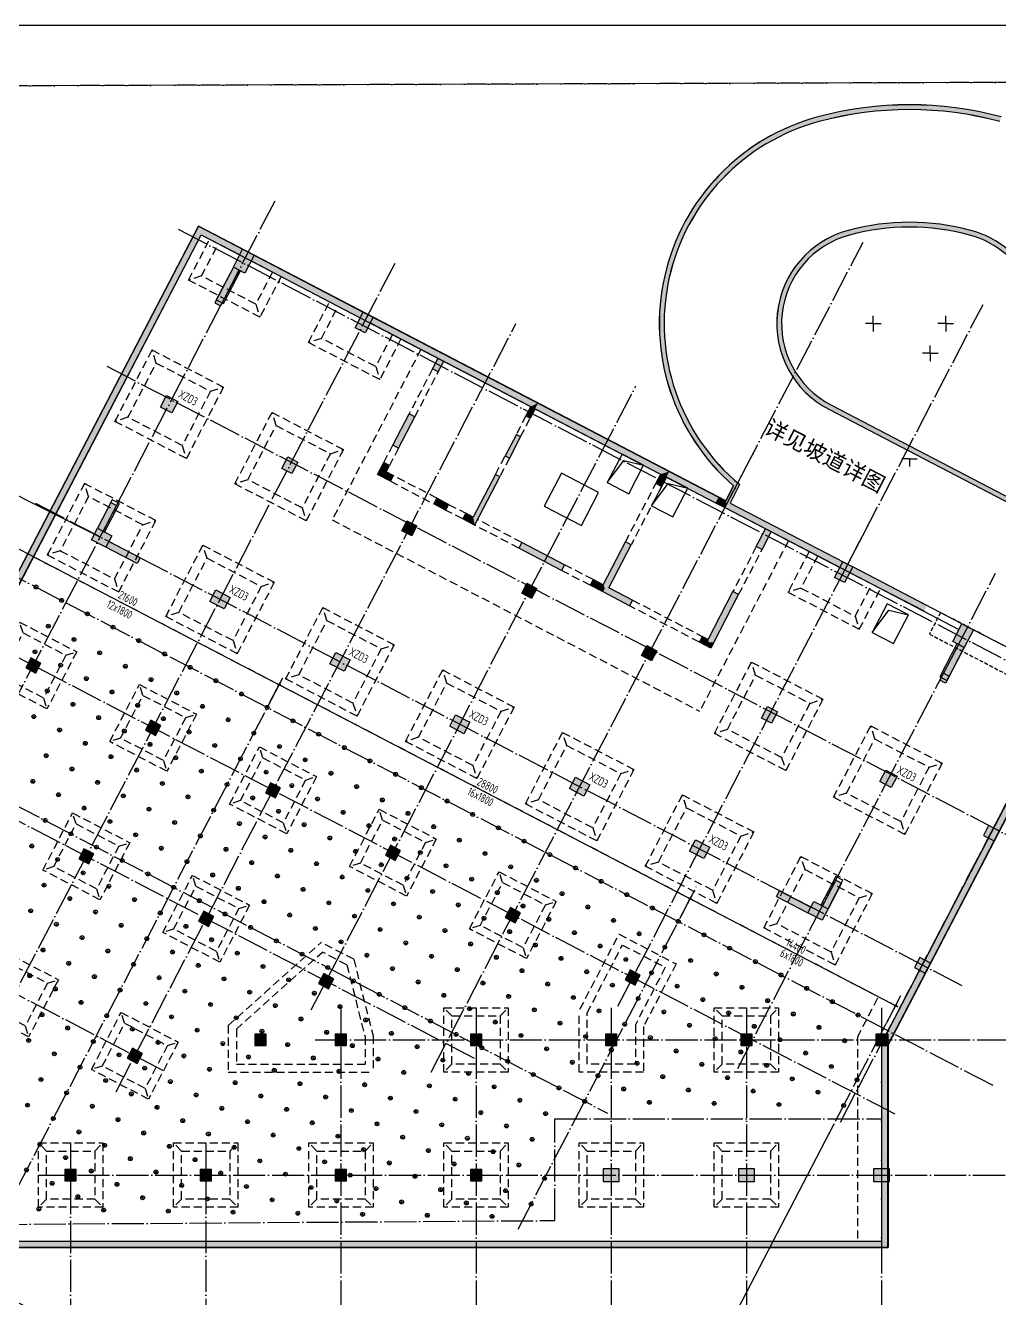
# Model space of a CAD drawing. Extents: x -190030 to 1780958, y -2186385 to 288330.
# Drawn here: x 77067 to 137607, y 209221 to 288330 of the extents above; entities that cross this region are included whole.
import ezdxf

# ---------------------------------------------------------------- set-up
doc = ezdxf.new("R2010")
doc.units = 0
doc.header["$LTSCALE"] = 1000
doc.header["$MEASUREMENT"] = 0
for name, pattern in [('ACAD_ISO04W100', [30, 24, -3, 0, -3]), ('DASH', [0.35, 0.25, -0.1]), ('DASHED', [0.75, 0.5, -0.25]), ('DOTE', [2.42, 2, -0.2, 0.02, -0.2])]:
    doc.linetypes.add(name, pattern=pattern)
doc.layers.add('04-不打印_辅助线', color=165, linetype='Continuous', plot=False)
doc.layers.add('04-不打印_面积', color=5, linetype='Continuous', plot=False)
for name, color, linetype in [('05-填充_天正', 26, 'Continuous'), ('104-7 B2核心筒$0$05-填充_天正', 26, 'Continuous'), ('104-7 B2核心筒$0$A_STR-砼墙', 51, 'Continuous'), ('3', 3, 'Continuous'), ('A_AXIS-轴线', 1, 'DOTE'), ('A_STR-砼墙', 51, 'Continuous'), ('BEAM_SE', 144, 'DASHED'), ('COLU', 7, 'Continuous'), ('COLU_HATCH', 251, 'Continuous'), ('DIM', 3, 'Continuous'), ('DOTE', 4, 'DOTE'), ('jc', 5, 'Continuous'), ('M-用地 红线', 20, 'ACAD_ISO04W100'), ('s-base', 60, 'Continuous'), ('TEXT', 7, 'Continuous'), ('锚杆', 6, 'Continuous')]:
    doc.layers.add(name, color=color, linetype=linetype)
doc.styles.add('HEITI', font='simhei.ttf')
doc.styles.add('TSSD_Dimension', font='Tssdeng.shx', dxfattribs={"width": 0.7, "bigfont": 'hztxt.shx'})
doc.styles.add('TSSD_Rein', font='tssdeng.shx', dxfattribs={"width": 0.7, "bigfont": 'hztxt.shx'})
doc.dimstyles.new('TSSD_150_150', dxfattribs={"dimtxt": 525, "dimasz": 150, "dimexe": 150, "dimexo": 375, "dimgap": 150, "dimtad": 1, "dimdec": 0, "dimzin": 0, "dimdsep": 46, "dimtxsty": 'TSSD_Dimension', "dimblk": 'ARCHTICK', "dimblk1": 'ARCHTICK', "dimblk2": 'ARCHTICK', "dimcen": 0, "dimdle": 150, "dimclrt": 7, "dimadec": 0, "dimazin": 0, "dimtfac": 1, "dimtdec": 0, "dimtix": 1, "dimtmove": 2, "dimatfit": 3, "dimfxl": 1, "dimtolj": 1, "dimtzin": 0, "dimarcsym": 0})

# ---------------------------------------------------------------- blocks, each defined once
blk = doc.blocks.new('104 轴线')
for p, q in [((854, 135981), (-109845, 193607)), ((-69898, 130873), (-37622, 192876)), ((13876, 160994), (-43691, 190962)), ((-62447, 126995), (-30171, 188997)), ((-25299, 139449), (-114000, 185624)), ((-47571, 137379), (-22720, 185118)), ((9443, 152479), (-48124, 182447)), ((-35448, 142477), (-15269, 181239)), ((-27997, 138598), (-7818, 177361)), ((-44634, 138691), (-118433, 177109)), ((5010, 143964), (-52557, 173931)), ((-16390, 142703), (-367, 173482)), ((-8939, 138824), (7084, 169603)), ((-2553, 135500), (13470, 166279)), ((-33600, 142600), (-33600, -14400)), ((-25200, 142600), (-25200, -14400)), ((-16800, 142600), (-16800, -14400)), ((-8400, 142600), (-8400, -14400)), ((0, 142600), (0, -14400)), ((-35206, 140600), (13400, 140600)), ((-50400, 134200), (-50400, -14400)), ((-42000, 134200), (-42000, -14400)), ((-52400, 132200), (13400, 132200))]:
    blk.add_line(p, q)
at = {"layer": 'Defpoints'}
blk.add_lwpolyline([(13135, -2670), (19996, 9914), (18926, 200140), (-165691, 199501, 0.064843), (-234306, 190322, 0.064894), (-298282, 163874), (-300993, 152958), (-177498, -41043), (-162540, -55229), (-143745, -84755), (-123037, -89354), (13135, -2670)], format="xyb", close=True, dxfattribs=at)
blk = doc.blocks.new('A$C63741260')
at = {"layer": '04-不打印_辅助线'}
blk.add_lwpolyline([(0, -1242375), (416150, -1242375), (416150, -948025), (0, -948025)], close=True, dxfattribs=at)
blk.add_lwpolyline([(0, -1242375), (416150, -1242375), (416150, -948025), (0, -948025)], close=True, dxfattribs=at)
blk.add_lwpolyline([(0, -1242375), (416150, -1242375), (416150, -948025), (0, -948025)], close=True, dxfattribs=at)
blk.add_lwpolyline([(0, -1242375), (416150, -1242375), (416150, -948025), (0, -948025)], close=True, dxfattribs=at)
at = {"layer": '04-不打印_面积'}
blk.add_lwpolyline([(0, -1242375), (416150, -1242375), (416150, -948025), (0, -948025)], close=True, dxfattribs=at)
blk = doc.blocks.new('A$C40850C3D')
at = {"layer": 's-base', "color": 8, "linetype": 'DASHED'}
for p, q in [((-1500, 1500), (-2000, 2000)), ((1500, 1500), (2000, 2000)), ((-1500, -1500), (-2000, -2000)), ((1500, -1500), (2000, -2000))]:
    blk.add_line(p, q, dxfattribs=at)
for points in [[(2000, 2000), (2000, -2000), (-2000, -2000), (-2000, 2000)], [(1500, 1500), (1500, -1500), (-1500, -1500), (-1500, 1500)]]:
    blk.add_lwpolyline(points, close=True, dxfattribs=at)
blk = doc.blocks.new('xzd-3b')
at = {"layer": 's-base', "color": 8, "linetype": 'DASHED'}
for p, q in [((-543722, -43410), (-544322, -42810)), ((-539922, -43410), (-539322, -42810)), ((-543722, -47210), (-544322, -47810)), ((-539922, -47210), (-539322, -47810))]:
    blk.add_line(p, q, dxfattribs=at)
for points in [[(-539322, -42810), (-539322, -47810), (-544322, -47810), (-544322, -42810)], [(-539922, -43410), (-539922, -47210), (-543722, -47210), (-543722, -43410)]]:
    blk.add_lwpolyline(points, close=True, dxfattribs=at)
at = {"layer": 'TEXT', "color": 8, "style": 'TSSD_Rein', "width": 0.7}
blk.add_text('XZD3', height=525, rotation=360, dxfattribs=at).set_placement((-541573, -44673))
blk = doc.blocks.new('zhu1')
at = {"layer": 'COLU_HATCH'}
for points in [[(75547, 129456), (74837, 129825), (75414, 130934), (76124, 130565)], [(83530, 126709), (83023, 125733), (82402, 126056), (82910, 127032)], [(71391, 121473), (71022, 120763), (70312, 121132), (70681, 121842)], [(78844, 117706), (78475, 116997), (77854, 117320), (78223, 118029)], [(86248, 113738), (85925, 113117), (85304, 113441), (85628, 114062)], [(66905, 112422), (66018, 112884), (66388, 113594), (67275, 113132)], [(113334, 111194), (112826, 110218), (112205, 110542), (112713, 111517)], [(93699, 109860), (93376, 109239), (92755, 109562), (93078, 110183)], [(74267, 108590), (73380, 109052), (73750, 109761), (74637, 109299)], [(120252, 106184), (119542, 106553), (120120, 107662), (120829, 107292)], [(101150, 105981), (100827, 105360), (100206, 105683), (100529, 106304)], [(61930, 104921), (62550, 104598), (62874, 105219), (62253, 105542)], [(81718, 104711), (80831, 105173), (81201, 105882), (82088, 105421)], [(108647, 102191), (108278, 101481), (107657, 101805), (108026, 102514)], [(69380, 101043), (70001, 100720), (70325, 101340), (69704, 101664)], [(89169, 100832), (88282, 101294), (88652, 102004), (89539, 101542)], [(96620, 96954), (95733, 97416), (96102, 98125), (96989, 97663)], [(116096, 98201), (115727, 97491), (115017, 97860), (115387, 98570)], [(76831, 97164), (77452, 96841), (77775, 97462), (77155, 97785)], [(121448, 94513), (122114, 94166), (122437, 94787), (121771, 95134)], [(104071, 93075), (103184, 93537), (103553, 94246), (104440, 93785)], [(65225, 93060), (65846, 92736), (66169, 93357), (65548, 93681)], [(84282, 93285), (84903, 92962), (85226, 93583), (84605, 93906)], [(111433, 89243), (110546, 89704), (110916, 90414), (111803, 89952)], [(72676, 89181), (73296, 88858), (73620, 89479), (72999, 89802)], [(91733, 89407), (92354, 89083), (92677, 89704), (92056, 90028)], [(117177, 86308), (117842, 85961), (118166, 86582), (117500, 86929)], [(80126, 85302), (80747, 84979), (81071, 85600), (80450, 85923)], [(99184, 85528), (99805, 85205), (100128, 85826), (99507, 86149)], [(76173, 81450), (76873, 81450), (76873, 82150), (76173, 82150)], [(81173, 81450), (81873, 81450), (81873, 82150), (81173, 82150)], [(89573, 81450), (90273, 81450), (90273, 82150), (89573, 82150)], [(97973, 81450), (98673, 81450), (98673, 82150), (97973, 82150)], [(106373, 81450), (107073, 81450), (107073, 82150), (106373, 82150)], [(114773, 81450), (115523, 81450), (115523, 82150), (114773, 82150)], [(68243, 80666), (68864, 80342), (69187, 80963), (68566, 81287)], [(64373, 73050), (65073, 73050), (65073, 73750), (64373, 73750)], [(72773, 73050), (73473, 73050), (73473, 73750), (72773, 73750)], [(81173, 73050), (81873, 73050), (81873, 73750), (81173, 73750)], [(89573, 73050), (90273, 73050), (90273, 73750), (89573, 73750)], [(98823, 73000), (98823, 73800), (97823, 73800), (97823, 73000)], [(107223, 73000), (107223, 73800), (106223, 73800), (106223, 73000)], [(115623, 73000), (115623, 73800), (114623, 73800), (114623, 73000)]]:
    blk.add_hatch(color=8, dxfattribs=at).paths.add_polyline_path(points)
at = {"layer": 'A_STR-砼墙', "color": 8}
for p, q in [((61075, 110101), (72665, 132365)), ((72665, 132365), (78297, 129433)), ((61245, 109562), (72835, 131826)), ((72835, 131826), (75230, 130579)), ((75939, 130210), (78112, 129078)), ((78112, 129078), (82681, 126700)), ((78297, 129433), (82865, 127055)), ((82681, 126700), (82681, 126700)), ((82681, 126700), (82725, 126677)), ((82865, 127055), (104996, 115535)), ((83346, 126354), (104811, 115180)), ((111978, 121258), (129251, 112266)), ((111839, 120991), (128901, 112109)), ((106303, 116313), (105706, 115165)), ((104996, 115535), (105440, 115304)), ((105927, 116239), (105440, 115304)), ((104811, 115180), (105388, 114880)), ((105388, 114880), (112528, 111163)), ((105706, 115165), (113335, 111195)), ((113149, 110839), (119935, 107307)), ((120120, 107662), (113335, 111195)), ((119935, 107307), (120120, 107663)), ((127054, 103657), (115523, 81505)), ((126353, 103177), (122082, 94973)), ((121759, 94352), (117811, 86767)), ((117488, 86146), (115407, 82150)), ((115523, 81505), (115523, 73800)), ((115123, 81450), (115123, 73800)), ((115123, 73000), (115123, 69300)), ((115523, 73000), (115523, 68900)), ((59334, 68900), (115523, 68900)), ((59432, 69300), (115123, 69300))]:
    blk.add_line(p, q, dxfattribs=at)
for points in [[(75281, 129595), (74838, 129826), (73776, 127786), (74219, 127555)], [(67756, 115139), (67312, 115369), (66388, 113595), (66832, 113364)], [(120252, 106184), (119809, 106415), (118747, 104375), (119190, 104144)], [(112725, 91724), (112281, 91955), (111358, 90181), (111801, 89950)]]:
    blk.add_lwpolyline(points, close=True, dxfattribs=at)
for centre, radius, start, end in [((116860, 117916), 21993, 75, 105), ((116860, 117916), 21693, 75, 105), ((114610, 126314), 13300, 105, 229.24275), ((114610, 126314), 13000, 105, 230.28746), ((116860, 117916), 14693, 75, 105), ((116860, 117916), 14393, 75, 105), ((114610, 126314), 6000, 105, 242.49999), ((114610, 126314), 5700, 105, 242.49999), ((119110, 126314), 5700, 332.49999, 75), ((119110, 126314), 6000, 332.49999, 75)]:
    blk.add_arc(centre, radius, start, end, dxfattribs=at)
at = {"layer": 'COLU', "color": 8}
for points in [[(75547, 129456), (74837, 129825), (75414, 130934), (76124, 130565), (75547, 129456)], [(66905, 112422), (66018, 112884), (66388, 113594), (67275, 113132), (66905, 112422)], [(74267, 108590), (73380, 109052), (73750, 109761), (74637, 109299), (74267, 108590)], [(120252, 106184), (119542, 106553), (120120, 107662), (120829, 107292), (120252, 106184)], [(81718, 104711), (80831, 105173), (81201, 105882), (82088, 105421), (81718, 104711)], [(89169, 100832), (88282, 101294), (88652, 102004), (89539, 101542), (89169, 100832)], [(96620, 96954), (95733, 97416), (96102, 98125), (96989, 97663), (96620, 96954)], [(104071, 93075), (103184, 93537), (103553, 94246), (104440, 93785), (104071, 93075)], [(111433, 89243), (110546, 89704), (110916, 90414), (111803, 89952), (111433, 89243)], [(98823, 73000), (98823, 73800), (97823, 73800), (97823, 73000), (98823, 73000)], [(107223, 73000), (107223, 73800), (106223, 73800), (106223, 73000), (107223, 73000)], [(115623, 73000), (115623, 73800), (114623, 73800), (114623, 73000), (115623, 73000)]]:
    blk.add_lwpolyline(points, dxfattribs=at)
for points in [[(83530, 126709), (83023, 125733), (82402, 126056), (82910, 127032)], [(71391, 121473), (71022, 120763), (70312, 121132), (70681, 121842)], [(78844, 117706), (78475, 116997), (77854, 117320), (78223, 118029)], [(86248, 113738), (85925, 113117), (85304, 113441), (85628, 114062)], [(113334, 111194), (112826, 110218), (112205, 110542), (112713, 111517)], [(93699, 109860), (93376, 109239), (92755, 109562), (93078, 110183)], [(101150, 105981), (100827, 105360), (100206, 105683), (100529, 106304)], [(61930, 104921), (62550, 104598), (62874, 105219), (62253, 105542)], [(108647, 102191), (108278, 101481), (107657, 101805), (108026, 102514)], [(69380, 101043), (70001, 100720), (70325, 101340), (69704, 101664)], [(116096, 98201), (115727, 97491), (115017, 97860), (115387, 98570)], [(76831, 97164), (77452, 96841), (77775, 97462), (77155, 97785)], [(121448, 94513), (122114, 94166), (122437, 94787), (121771, 95134)], [(65225, 93060), (65846, 92736), (66169, 93357), (65548, 93681)], [(84282, 93285), (84903, 92962), (85226, 93583), (84605, 93906)], [(72676, 89181), (73296, 88858), (73620, 89479), (72999, 89802)], [(91733, 89407), (92354, 89083), (92677, 89704), (92056, 90028)], [(117177, 86308), (117842, 85961), (118166, 86582), (117500, 86929)], [(80126, 85302), (80747, 84979), (81071, 85600), (80450, 85923)], [(99184, 85528), (99805, 85205), (100128, 85826), (99507, 86149)], [(76173, 81450), (76873, 81450), (76873, 82150), (76173, 82150)], [(81173, 81450), (81873, 81450), (81873, 82150), (81173, 82150)], [(89573, 81450), (90273, 81450), (90273, 82150), (89573, 82150)], [(97973, 81450), (98673, 81450), (98673, 82150), (97973, 82150)], [(106373, 81450), (107073, 81450), (107073, 82150), (106373, 82150)], [(114773, 81450), (115523, 81450), (115523, 82150), (114773, 82150)], [(68243, 80666), (68864, 80342), (69187, 80963), (68566, 81287)], [(64373, 73050), (65073, 73050), (65073, 73750), (64373, 73750)], [(72773, 73050), (73473, 73050), (73473, 73750), (72773, 73750)], [(81173, 73050), (81873, 73050), (81873, 73750), (81173, 73750)], [(89573, 73050), (90273, 73050), (90273, 73750), (89573, 73750)]]:
    blk.add_lwpolyline(points, close=True, dxfattribs=at)
blk = doc.blocks.new('maogan1')
at = {"layer": '锚杆'}
for p, q in [((-1382074, -58863), (-1381931, -58863)), ((-1382052, -58863), (-1381929, -58863)), ((-1382000, -58920), (-1382000, -58800))]:
    blk.add_line(p, q, dxfattribs=at)
blk.add_circle((-1382000, -58863), 120, dxfattribs=at)
blk = doc.blocks.new('_ArchTick')
at = {"color": 0, "linetype": 'ByBlock', "const_width": 0.4}
blk.add_lwpolyline([(-0.5, -0.5), (0.5, 0.5)], dxfattribs=at)
blk = doc.blocks.new('*D223')
at = {"layer": 'Defpoints', "color": 0, "transparency": 16777216}
for p in [(92092, 245952), (118377, 234073), (117638, 232653)]:
    blk.add_point(p, dxfattribs=at)
at = {"layer": 'DIM', "color": 0, "lineweight": -2, "transparency": 16777216}
for p, q in [((92265, 246284), (92900, 247505)), ((92698, 247441), (118510, 234004)), ((117811, 232986), (118446, 234206))]:
    blk.add_line(p, q, dxfattribs=at)
at = {"layer": 'DIM', "color": 0, "lineweight": -2, "transparency": 16777216, "xscale": 150, "yscale": 150, "zscale": 150}
for p, rotation in [((92831, 247372), 152.4999861478323), ((118377, 234073), 332.4999861478323)]:
    blk.add_blockref('_ArchTick', p, dxfattribs=dict(at, rotation=rotation))
at = {"layer": 'DIM', "color": 7, "transparency": 16777216, "insert": (105794, 241088), "char_height": 525, "attachment_point": 5, "rotation": 332.49999, "style": 'TSSD_Dimension'}
blk.add_mtext('\\A1;28800', dxfattribs=at)
blk = doc.blocks.new('*D224')
at = {"layer": 'Defpoints', "color": 0, "transparency": 16777216}
for p in [(117638, 232653), (131150, 227424), (130411, 226004)]:
    blk.add_point(p, dxfattribs=at)
at = {"layer": 'DIM', "color": 0, "lineweight": -2, "transparency": 16777216}
for p, q in [((117811, 232986), (118446, 234206)), ((118244, 234142), (131283, 227355)), ((130584, 226337), (131219, 227557))]:
    blk.add_line(p, q, dxfattribs=at)
at = {"layer": 'DIM', "color": 0, "lineweight": -2, "transparency": 16777216, "xscale": 150, "yscale": 150, "zscale": 150}
for p, rotation in [((118377, 234073), 152.4999861478323), ((131150, 227424), 332.4999861478323)]:
    blk.add_blockref('_ArchTick', p, dxfattribs=dict(at, rotation=rotation))
at = {"layer": 'DIM', "color": 7, "transparency": 16777216, "insert": (124954, 231114), "char_height": 525, "attachment_point": 5, "rotation": 332.49999, "style": 'TSSD_Dimension'}
blk.add_mtext('\\A1;14400', dxfattribs=at)
blk = doc.blocks.new('*D229')
at = {"layer": 'Defpoints', "color": 0, "transparency": 16777216}
for p in [(72932, 255926), (92831, 247372), (92092, 245952)]:
    blk.add_point(p, dxfattribs=at)
at = {"layer": 'DIM', "color": 0, "lineweight": -2, "transparency": 16777216}
for p, q in [((73105, 256258), (73741, 257478)), ((73538, 257415), (92964, 247302)), ((92265, 246284), (92900, 247505))]:
    blk.add_line(p, q, dxfattribs=at)
at = {"layer": 'DIM', "color": 0, "lineweight": -2, "transparency": 16777216, "xscale": 150, "yscale": 150, "zscale": 150}
for p, rotation in [((73671, 257345), 152.4999861478323), ((92831, 247372), 332.4999861478323)]:
    blk.add_blockref('_ArchTick', p, dxfattribs=dict(at, rotation=rotation))
at = {"layer": 'DIM', "color": 7, "transparency": 16777216, "insert": (83442, 252724), "char_height": 525, "attachment_point": 5, "rotation": 332.49999, "style": 'TSSD_Dimension'}
blk.add_mtext('\\A1;21600', dxfattribs=at)
blk = doc.blocks.new('*D230')
at = {"layer": 'Defpoints', "color": 0, "transparency": 16777216}
for p in [(127488, 220389), (75469, 214019), (111964, 190569)]:
    blk.add_point(p, dxfattribs=at)
at = {"layer": 'DIM', "color": 0, "lineweight": -2, "transparency": 16777216}
for p, q in [((127315, 220057), (111895, 190436)), ((75296, 213687), (73576, 210383)), ((73512, 210586), (112097, 190500))]:
    blk.add_line(p, q, dxfattribs=at)
at = {"layer": 'DIM', "color": 0, "lineweight": -2, "transparency": 16777216, "xscale": 150, "yscale": 150, "zscale": 150}
for p, rotation in [((73645, 210517), 152.4999861478323), ((111964, 190569), 332.4999861478323)]:
    blk.add_blockref('_ArchTick', p, dxfattribs=dict(at, rotation=rotation))
at = {"layer": 'DIM', "color": 7, "transparency": 16777216, "insert": (92995, 200909), "char_height": 525, "attachment_point": 5, "rotation": 332.49999, "style": 'TSSD_Dimension'}
blk.add_mtext('\\A1;43200', dxfattribs=at)

msp = doc.modelspace()

# ---------------------------------------------------------------- hatches: boundary and pattern name
at = {"layer": '05-填充_天正'}
for points in [[(137625.2, 282360.1), (137702.8, 282649.9, 0.1316525), (126318.2, 282649.9), (126395.9, 282360.1, -0.1316525)], [(126395.9, 282360.1), (126318.2, 282649.9, 0.6023031), (121077.5, 259728.6), (121454.4, 259802.7, -0.6085323)], [(135735.8, 275308.9), (135813.4, 275598.6, 0.1316525), (128207.6, 275598.6), (128285.3, 275308.9, -0.1316525)], [(76225.7, 253590.9), (76395.8, 253051.4), (87985.7, 275315.4), (87815.6, 275854.9)], [(87815.6, 275854.9), (87985.7, 275315.4), (93263.3, 272568), (93448, 272922.8)], [(128285.3, 275308.9), (128207.6, 275598.6, 0.6840735), (126990, 264481), (127128.6, 264747.1, -0.6840735)], [(139316.5, 267171.1), (139582.6, 267032.6, 0.4796564), (135813.4, 275598.6), (135735.8, 275308.9, -0.4796564)], [(93448, 272922.8), (93263.3, 272568), (97831.5, 270190), (98016.2, 270544.8)], [(98016.2, 270544.8), (97831.5, 270190), (119962.4, 258669.4), (120147.1, 259024.2)], [(127128.6, 264747.1), (126990, 264481), (144052.4, 255598.9), (144401.9, 255755.2)], [(121454.4, 259802.7), (121077.5, 259728.6), (120590.7, 258793.3), (120631.4, 258546.6), (120856.8, 258654.7)], [(120147.1, 259024.2), (119962.4, 258669.4), (120539, 258369.2), (120631.4, 258546.6), (120590.7, 258793.3)], [(128300.3, 254328.9), (128485, 254683.7), (120856.8, 258654.7), (120631.4, 258546.6), (120539, 258369.2)], [(133097.6, 252282.6), (132912.9, 251927.7), (128344.7, 254305.8), (128529.4, 254660.6)], [(142205.2, 247146.9), (142031.5, 247679.5), (130273.5, 225092.7), (130673.5, 224994.8)], [(130273.5, 217289.5), (130673.5, 217289.5), (130673.5, 224994.8), (130273.5, 225092.7)], [(130673.5, 216489.5), (130273.5, 216489.5), (130273.5, 212789.5), (130673.5, 212389.5)], [(74582.6, 212789.5), (74484.8, 212389.5), (130673.5, 212389.5), (130273.5, 212789.5)]]:
    msp.add_hatch(color=8, dxfattribs=at).paths.add_polyline_path(points)
at = {"layer": '104-7 B2核心筒$0$05-填充_天正'}
for points in [[(89988.5, 273315.5), (90343.3, 273130.8), (89188.9, 270913.3), (88834.1, 271098)], [(102364.1, 266985.9), (102895.1, 268006), (103065.2, 267466.5), (102718.9, 266801.2)], [(108476, 264649.8), (108926.8, 264866.1), (108442, 263934.8), (108175.9, 264073.3)], [(99893.8, 262240.4), (100909.6, 264191.8), (101264.4, 264007.1), (100248.6, 262055.7)], [(107841.7, 262781.6), (107149.1, 261451.1), (106883, 261589.7), (107575.6, 262920.2)], [(99486.7, 260592.2), (98947.2, 260422), (99339.7, 261176), (99694.5, 260991.3)], [(99745.5, 260006.5), (98947.2, 260422), (99486.7, 260592.2), (99930.2, 260361.3)], [(106548.8, 260298), (104978.9, 257282.2), (104897.5, 257775.5), (106282.7, 260436.5)], [(116247.7, 259871.4), (116547.8, 260447.9), (117087.3, 260618.1), (116602.5, 259686.7)], [(103182.7, 258217.2), (102450.9, 258598.1), (102635.6, 258953), (103367.4, 258572)], [(82724.5, 258495.1), (81893.3, 256898.5), (81538.5, 257083.2), (82369.7, 258679.8)], [(104897.5, 257775.5), (104978.9, 257282.2), (104247.1, 257663.1), (104431.8, 258017.9)], [(122490.2, 255945.3), (123067.3, 257054.1), (123606.8, 257224.2), (122845, 255760.6)], [(84007.5, 254896), (82056.1, 255911.8), (82240.8, 256266.6), (84192.2, 255250.8)], [(110389.6, 254465.5), (107728.6, 255850.8), (107913.3, 256205.6), (110574.3, 254820.3)], [(113085.1, 253363), (112969.3, 253573.6), (114354.5, 256234.6), (114709.3, 256049.9), (113324.1, 253388.9)], [(113085.1, 253363), (112962, 253126.4), (112163.7, 253542), (112348.4, 253896.8), (112969.3, 253573.6)], [(114602.9, 252272.2), (112962, 253126.4), (113085.1, 253363), (113324.1, 253388.9), (114787.6, 252627)], [(119545.5, 249999.9), (119488.8, 250179.8), (121035.7, 253151.3), (121390.5, 252966.6), (119843.6, 249995.1)], [(119545.5, 249999.9), (119304.1, 249825), (118949.3, 250009.7), (119134, 250364.5), (119488.8, 250179.8)], [(119658.9, 249640.3), (119304.1, 249825), (119545.5, 249999.9), (119843.6, 249995.1)], [(135403.6, 249673.9), (135048.8, 249858.6), (133894.4, 247641.1), (134249.2, 247456.4)], [(135048.7, 249858.8), (135403.5, 249674.1), (134480, 247900.1), (134125.2, 248084.8)], [(127784.7, 235038.4), (126953.5, 233441.8), (126598.7, 233626.5), (127429.9, 235223.1)], [(123930.4, 234564.6), (125881.8, 233548.7), (125697.1, 233193.9), (123745.7, 234209.7)]]:
    msp.add_hatch(color=8, dxfattribs=at).paths.add_polyline_path(points)

# ---------------------------------------------------------------- linework, layer by layer
at = {"color": 8}
for p, q in [((114152.4, 261693.8), (113228.9, 259919.8)), ((110376.3, 260503.9), (109314.3, 258463.8)), ((112682.6, 259303.4), (110376.3, 260503.9)), ((114559.5, 259227.2), (115483, 261001.2)), ((113228.9, 259919.8), (114559.5, 259227.2)), ((116902.2, 260262.4), (115978.7, 258488.4)), ((117309.2, 257795.8), (118232.7, 259569.8)), ((111620.6, 257263.3), (112682.6, 259303.4)), ((109314.3, 258463.8), (111620.6, 257263.3)), ((115978.7, 258488.4), (117309.2, 257795.8)), ((130616.9, 252390.2), (129693.4, 250616.1)), ((131947.4, 251697.6), (130616.9, 252390.2)), ((131023.9, 249923.5), (131947.4, 251697.6)), ((129693.4, 250616.1), (131023.9, 249923.5))]:
    msp.add_line(p, q, dxfattribs=at)
at = {"layer": '04-不打印_辅助线'}
msp.add_lwpolyline([(-190030.1, -6020), (226119.9, -6020), (226119.9, 288330), (-190030.1, 288330)], close=True, dxfattribs=at)
at = {"layer": '05-填充_天正', "color": 8}
msp.add_line((81708.3, 256542.9), (66004.1, 264410.8), dxfattribs=at)
at = {"layer": '104-7 B2核心筒$0$A_STR-砼墙', "color": 8}
for p, q in [((89988.5, 273315.5), (88834.1, 271098)), ((90343.3, 273130.8), (89188.9, 270913.3)), ((88834.1, 271098), (89188.9, 270913.3)), ((102364.1, 266985.9), (102710, 267650.4)), ((102718.9, 266801.2), (103065.2, 267466.5)), ((102718.9, 266801.2), (102364.1, 266985.9)), ((108476, 264649.8), (108175.9, 264073.3)), ((108741.7, 264510.5), (108442, 263934.8)), ((99893.8, 262240.4), (100909.6, 264191.8)), ((100248.6, 262055.7), (101264.4, 264007.1)), ((101264.4, 264007.1), (100909.6, 264191.8)), ((108175.9, 264073.3), (108442, 263934.8)), ((107575.6, 262920.2), (106883, 261589.7)), ((107841.7, 262781.6), (107149.1, 261451.1)), ((107575.6, 262920.2), (107841.7, 262781.6)), ((100248.6, 262055.7), (99893.8, 262240.4)), ((98947.2, 260422), (99339.7, 261176)), ((99694.5, 260991.3), (99339.7, 261176)), ((106883, 261589.7), (107149.1, 261451.1)), ((99745.5, 260006.5), (98947.2, 260422)), ((99486.7, 260592.2), (99694.5, 260991.3)), ((99930.2, 260361.3), (99486.7, 260592.2)), ((99930.2, 260361.3), (99745.5, 260006.5)), ((106282.7, 260436.5), (104897.5, 257775.5)), ((106548.8, 260298), (104978.9, 257282.2)), ((106282.7, 260436.5), (106548.8, 260298)), ((116247.7, 259871.4), (116547.8, 260447.9)), ((116602.5, 259686.7), (116247.7, 259871.4)), ((116602.5, 259686.7), (116902.2, 260262.4)), ((102635.6, 258953), (102450.9, 258598.1)), ((103367.4, 258572), (102635.6, 258953)), ((82369.7, 258679.8), (81538.5, 257083.2)), ((82724.5, 258495.1), (81893.3, 256898.5)), ((82369.7, 258679.8), (82724.5, 258495.1)), ((103182.7, 258217.2), (102450.9, 258598.1)), ((103367.4, 258572), (103182.7, 258217.2)), ((104431.8, 258017.9), (104247.1, 257663.1)), ((104897.5, 257775.5), (104431.8, 258017.9)), ((104978.9, 257282.2), (104247.1, 257663.1)), ((122490.2, 255945.3), (123067.3, 257054.1)), ((122845, 255760.6), (123421.7, 256868.6)), ((84007.5, 254896), (82056.1, 255911.8)), ((84192.2, 255250.8), (82240.8, 256266.6)), ((107913.3, 256205.6), (107728.6, 255850.8)), ((110389.6, 254465.5), (107728.6, 255850.8)), ((110574.3, 254820.3), (107913.3, 256205.6)), ((112969.3, 253573.6), (114354.5, 256234.6)), ((113324.1, 253388.9), (114709.3, 256049.9)), ((114709.3, 256049.9), (114354.5, 256234.6)), ((122845, 255760.6), (122490.2, 255945.3)), ((84192.2, 255250.8), (84007.5, 254896)), ((110574.3, 254820.3), (110389.6, 254465.5)), ((112348.4, 253896.8), (112163.7, 253542)), ((112962, 253126.4), (112163.7, 253542)), ((112969.3, 253573.6), (112348.4, 253896.8)), ((114787.6, 252627), (113324.1, 253388.9)), ((119488.8, 250179.8), (121035.7, 253151.3)), ((121390.5, 252966.6), (121035.7, 253151.3)), ((114602.9, 252272.2), (112962, 253126.4)), ((114787.6, 252627), (114602.9, 252272.2)), ((119843.6, 249995.1), (121390.5, 252966.6)), ((119134, 250364.5), (118949.3, 250009.7)), ((119304.1, 249825), (118949.3, 250009.7)), ((119488.8, 250179.8), (119134, 250364.5)), ((119843.6, 249995.1), (119658.9, 249640.3)), ((119843.6, 249995.1), (119843.6, 249995.1)), ((119658.9, 249640.3), (119304.1, 249825)), ((135048.8, 249858.6), (133894.4, 247641.1)), ((135048.7, 249858.8), (134125.2, 248084.8)), ((135403.6, 249673.9), (134249.2, 247456.4)), ((135403.5, 249674.1), (134480, 247900.1)), ((134249.2, 247456.4), (133894.4, 247641.1)), ((134125.2, 248084.8), (134480, 247900.1)), ((127429.9, 235223.1), (126598.7, 233626.5)), ((127784.7, 235038.4), (126953.5, 233441.8)), ((127429.9, 235223.1), (127784.7, 235038.4)), ((123745.7, 234209.7), (123930.4, 234564.6)), ((123745.7, 234209.7), (125697.1, 233193.9)), ((123930.4, 234564.6), (125881.8, 233548.7))]:
    msp.add_line(p, q, dxfattribs=at)
at = {"layer": '3', "color": 8, "linetype": 'DASHED'}
for p, q in [((101645.6, 268204.5), (96127.7, 257604.6)), ((96127.7, 257604.6), (118968.2, 245714.6)), ((124486.1, 256314.5), (118968.2, 245714.6)), ((77573.6, 255313.9), (131415.2, 227285.8)), ((128773.5, 225458.2), (130085.3, 227978)), ((128773.5, 225458.2), (128773.5, 212789.5))]:
    msp.add_line(p, q, dxfattribs=at)
at = {"layer": '3', "color": 8}
for p, q in [((113228.9, 259919.8), (114265.3, 261292.4)), ((114265.3, 261292.4), (115482.9, 261001.2)), ((115978.6, 258488.3), (117015, 259860.9)), ((117015, 259860.9), (118232.7, 259569.7)), ((129693.4, 250616.1), (130729.8, 251988.7)), ((130729.8, 251988.7), (131947.4, 251697.6))]:
    msp.add_line(p, q, dxfattribs=at)
for points in [[(113228.9, 259919.8), (114559.5, 259227.1), (115483, 261001.2), (114152.4, 261693.8)], [(113228.9, 259919.8), (114559.5, 259227.2), (115483, 261001.2), (114152.4, 261693.8)], [(109313.8, 258463.9), (111620, 257263.4), (112682, 259303.5), (110375.8, 260504)], [(115978.6, 258488.3), (117309.2, 257795.7), (118232.7, 259569.7), (116902.1, 260262.4)], [(115978.7, 258488.4), (117309.2, 257795.8), (118232.7, 259569.8), (116902.2, 260262.4)], [(129693.4, 250616.1), (131023.9, 249923.5), (131947.4, 251697.6), (130616.9, 252390.2)]]:
    msp.add_lwpolyline(points, close=True, dxfattribs=at)
at = {"layer": 'A_AXIS-轴线'}
for p, q in [((120539, 258369.2), (129128.5, 274869.3)), ((127989.9, 254490.5), (136579.3, 270990.7)), ((129760.5, 269803.1), (129277.7, 269803.1)), ((129760.5, 269803.1), (129760.5, 270285.9)), ((129760.5, 269803.1), (130243.4, 269803.1)), ((129760.5, 269803.1), (129760.5, 269320.2)), ((134260.5, 269803.1), (133777.7, 269803.1)), ((134260.5, 269803.1), (134260.5, 270285.9)), ((134260.5, 269803.1), (134743.4, 269803.1)), ((134260.5, 269803.1), (134260.5, 269320.2)), ((133301.1, 267960), (133301.1, 268442.9)), ((133301.1, 267960), (132818.2, 267960)), ((133301.1, 267960), (133783.9, 267960)), ((133301.1, 267960), (133301.1, 267477.1)), ((132010.5, 261406), (131527.7, 261406)), ((132010.5, 261406), (132493.4, 261406)), ((132010.5, 261406), (132010.5, 260923.1))]:
    msp.add_line(p, q, dxfattribs=at)
at = {"layer": 'A_AXIS-轴线', "color": 8}
for p, q in [((120539, 258369.2), (129128.5, 274869.3)), ((127989.9, 254490.5), (136579.3, 270990.7)), ((129760.5, 269803.1), (129277.7, 269803.1)), ((129760.5, 269803.1), (129760.5, 270285.9)), ((129760.5, 269803.1), (130243.4, 269803.1)), ((129760.5, 269803.1), (129760.5, 269320.2)), ((134260.5, 269803.1), (133777.7, 269803.1)), ((134260.5, 269803.1), (134260.5, 270285.9)), ((134260.5, 269803.1), (134743.4, 269803.1)), ((134260.5, 269803.1), (134260.5, 269320.2)), ((133301.1, 267960), (133301.1, 268442.9)), ((133301.1, 267960), (132818.2, 267960)), ((133301.1, 267960), (133783.9, 267960)), ((133301.1, 267960), (133301.1, 267477.1)), ((132010.5, 261406), (131527.7, 261406)), ((132010.5, 261406), (132493.4, 261406)), ((132010.5, 261406), (132010.5, 260923.1))]:
    msp.add_line(p, q, dxfattribs=at)
at = {"layer": 'A_STR-砼墙', "color": 8}
for p, q in [((76225.7, 253590.9), (87815.6, 275854.9)), ((76395.8, 253051.4), (87985.7, 275315.4)), ((87815.6, 275854.9), (93448, 272922.8)), ((87985.7, 275315.4), (93263.3, 272568)), ((93263.3, 272568), (97831.5, 270190)), ((93448, 272922.8), (98016.2, 270544.8)), ((97831.5, 270190), (97831.5, 270190)), ((97831.5, 270190), (119962.4, 258669.4)), ((98016.2, 270544.8), (120147.1, 259024.2)), ((126990, 264481), (144052.4, 255598.9)), ((127128.6, 264747.1), (144401.9, 255755.2)), ((121077.5, 259728.6), (120590.7, 258793.3)), ((121454.4, 259802.7), (120856.8, 258654.7)), ((120147.1, 259024.2), (120590.7, 258793.3)), ((119962.4, 258669.4), (120539, 258369.2)), ((120539, 258369.2), (128300.3, 254328.9)), ((120856.8, 258654.7), (128485, 254683.7)), ((128485, 254683.7), (128300.3, 254328.9)), ((128344.7, 254305.8), (128344.7, 254305.8)), ((132912.9, 251927.7), (128344.7, 254305.8)), ((133097.6, 252282.6), (128529.4, 254660.6)), ((142031.5, 247679.5), (130273.5, 225092.7)), ((142205.2, 247146.9), (130673.5, 224994.8)), ((130273.5, 225092.7), (130273.5, 217289.5)), ((130673.5, 224994.8), (130673.5, 217289.5)), ((130273.5, 216489.5), (130273.5, 212789.5)), ((130673.5, 216489.5), (130673.5, 212389.5)), ((74484.8, 212389.5), (130673.5, 212389.5)), ((74582.6, 212789.5), (130273.5, 212789.5))]:
    msp.add_line(p, q, dxfattribs=at)
for centre, radius, start, end in [((132010.5, 261406), 21993.3, 75, 104.999999), ((129760.5, 269803.1), 13300, 104.999999, 229.24275), ((132010.5, 261406), 21693.3, 75, 104.999999), ((129760.5, 269803.1), 13000, 104.999999, 230.28746), ((132010.5, 261406), 14693.3, 75, 104.999999), ((129760.5, 269803.1), 6000, 104.999999, 242.499985), ((129760.5, 269803.1), 5700, 104.999999, 242.499985), ((132010.5, 261406), 14393.3, 75, 104.999999), ((134260.5, 269803.1), 5700, 332.499985, 75), ((134260.5, 269803.1), 6000, 332.499985, 75)]:
    msp.add_arc(centre, radius, start, end, dxfattribs=at)
at = {"layer": 'BEAM_SE', "color": 8}
for p, q in [((102364.1, 266985.9), (100909.6, 264191.8)), ((101264.4, 264007.1), (102718.9, 266801.2)), ((108175.9, 264073.3), (107575.6, 262920.2)), ((107841.7, 262781.6), (108442, 263934.8)), ((99339.7, 261176), (99893.8, 262240.4)), ((100248.6, 262055.7), (99694.5, 260991.3)), ((106282.7, 260436.5), (106860.6, 261546.6)), ((107149.1, 261451.1), (106548.8, 260298)), ((106860.6, 261546.6), (106883, 261589.7)), ((102635.6, 258953), (99930.2, 260361.3)), ((99745.5, 260006.5), (102450.9, 258598.1)), ((114354.5, 256234.6), (116247.7, 259871.4)), ((116602.5, 259686.7), (114709.3, 256049.9)), ((104247.1, 257663.1), (103182.7, 258217.2)), ((103367.4, 258572), (104431.8, 258017.9)), ((107728.6, 255850.8), (104978.9, 257282.2)), ((107913.3, 256205.6), (105163.6, 257637)), ((122490.2, 255945.3), (121035.7, 253151.3)), ((121390.5, 252966.6), (122845, 255760.6)), ((112348.4, 253896.8), (110574.3, 254820.3)), ((112163.7, 253542), (110389.6, 254465.5)), ((114787.6, 252627), (119134, 250364.5)), ((118949.3, 250009.7), (114602.9, 252272.2))]:
    msp.add_line(p, q, dxfattribs=at)
at = {"layer": 'Defpoints', "color": 8}
msp.add_lwpolyline([(143408.1, 82020), (150269.1, 94604), (149199.1, 284830), (-35417.9, 284191, 0.0648429), (-104032.9, 275012, 0.0648942), (-168008.9, 248564), (-170719.9, 237648), (-47224.9, 43647), (-32266.9, 29461), (-13471.9, -65), (7236.1, -4664), (143408.1, 82020)], format="xyb", close=True, dxfattribs=at)
at = {"layer": 'DOTE'}
for p, q in [((68873.8, 258038.3), (137318.2, 222408.4)), ((93037.3, 247768.1), (73352, 209953.1)), ((63258.9, 246756.3), (113245.5, 220734.9)), ((107679, 213523), (118796.5, 234879.6)), ((126294.7, 218097.6), (131481.3, 228061)), ((109973.8, 220389.3), (130274.1, 220389.3)), ((109973.8, 214068), (109973.8, 220389.3)), ((75165.4, 213826.6), (109973.8, 214068))]:
    msp.add_line(p, q, dxfattribs=at)
at = {"layer": 'jc', "color": 8}
for points in [[(76225.7, 253590.9), (87815.6, 275854.9)], [(87815.6, 275854.9), (120590.7, 258793.3)], [(120590.7, 258793.3), (121077.5, 259728.6)], [(130673.5, 224939.5), (142205.2, 247146.9)], [(130673.5, 212389.5), (130673.5, 224939.5)], [(74484.8, 212389.5), (130673.5, 212389.5)]]:
    msp.add_lwpolyline(points, close=True, dxfattribs=at)
at = {"layer": 'M-用地 红线', "color": 8, "ltscale": 0.05}
msp.add_lwpolyline([(143408.1, 82020), (150269.1, 94604), (149199.1, 284830), (-35417.9, 284191, 0.0648429), (-104032.9, 275012, 0.0648942), (-168008.9, 248564), (-170719.9, 237648), (-47224.9, 43647), (-32266.9, 29461), (-13471.9, -65), (7236.1, -4664), (143408.1, 82020)], format="xyb", close=True, dxfattribs=at)
msp.add_lwpolyline([(143408.1, 82020), (150269.1, 94604), (149199.1, 284830), (-35417.9, 284191, 0.0648429), (-104032.9, 275012, 0.0648942), (-168008.9, 248564), (-170719.9, 237648), (-47224.9, 43647), (-32266.9, 29461), (-13471.9, -65), (7236.1, -4664), (143408.1, 82020)], format="xyb", close=True, dxfattribs=at)
at = {"layer": 's-base', "color": 8, "linetype": 'DASHED'}
for p, q in [((87202.5, 272510.8), (88518.3, 275038.3)), ((88011.8, 272766), (89050.5, 274761.2)), ((92421.1, 273006.6), (91382.4, 271011.3)), ((88011.8, 272766), (87202.5, 272510.8)), ((91637.6, 270202.1), (87202.5, 272510.8)), ((91382.4, 271011.3), (88011.8, 272766)), ((92953.3, 272729.5), (91637.6, 270202.1)), ((91382.4, 271011.3), (91637.6, 270202.1)), ((94653.4, 268632.1), (95969.2, 271159.6)), ((95462.7, 268887.3), (96501.4, 270882.6)), ((99872, 269127.9), (98833.3, 267132.6)), ((95462.7, 268887.3), (94653.4, 268632.1)), ((99088.5, 266323.4), (94653.4, 268632.1)), ((98833.3, 267132.6), (95462.7, 268887.3)), ((100404.2, 268850.9), (99088.5, 266323.4)), ((98833.3, 267132.6), (99088.5, 266323.4)), ((92645.5, 263475.5), (92390.3, 264284.8)), ((96016.1, 261720.9), (96825.4, 261976)), ((80989.1, 259060.1), (80733.9, 259869.4)), ((90890.9, 260104.9), (90081.6, 259849.7)), ((94261.5, 258350.2), (94516.7, 257541)), ((84359.7, 257305.5), (85168.9, 257560.6)), ((79234.4, 255689.5), (78425.1, 255434.3)), ((125772.1, 255645.1), (124456.4, 253117.7)), ((126304.3, 255368.1), (125265.7, 253372.8)), ((82605, 253934.8), (82860.2, 253125.6)), ((125265.7, 253372.8), (124456.4, 253117.7)), ((125265.7, 253372.8), (128636.3, 251618.2)), ((128636.3, 251618.2), (129675, 253613.4)), ((128891.5, 250808.9), (130207.2, 253336.4)), ((124456.4, 253117.7), (128891.5, 250808.9)), ((128636.3, 251618.2), (128891.5, 250808.9)), ((122449.1, 247960.8), (122193.9, 248770)), ((125819.7, 246206.1), (126629, 246461.3)), ((120694.4, 244590.1), (119885.2, 244335)), ((124065.1, 242835.5), (124320.2, 242026.2)), ((125517.5, 235880.1), (125262.3, 236689.3)), ((128888.1, 234125.4), (129697.4, 234380.6)), ((111530.3, 227202.7), (113956.6, 231863.6)), ((113956.6, 231863.6), (117504.7, 230016.6)), ((123762.8, 232509.4), (122953.6, 232254.3)), ((89673.5, 226183.1), (95445.6, 231353.6)), ((97468.3, 230300.6), (95445.6, 231353.6)), ((111973.8, 226971.8), (114169.3, 231189.2)), ((114169.3, 231189.2), (116830.3, 229803.9)), ((90173.5, 225959.7), (95521.6, 230750.3)), ((97038.6, 229960.6), (95521.6, 230750.3)), ((97468.3, 230300.6), (98673.5, 225538.7)), ((127133.5, 230754.8), (127388.6, 229945.5)), ((97038.6, 229960.6), (98173.5, 225476.4)), ((116830.3, 229803.9), (114973.8, 226237.7)), ((117504.7, 230016.6), (115473.8, 226115.4)), ((111473.8, 223289.3), (111473.8, 226971.8)), ((111973.8, 223789.3), (111973.8, 226971.8)), ((89673.5, 226183.1), (89673.5, 223289.5)), ((90173.5, 225959.7), (90173.5, 223789.5)), ((98173.5, 225476.4), (98173.5, 223789.5)), ((98673.5, 225538.7), (98673.5, 223289.5)), ((114973.8, 226237.7), (114973.8, 223789.3)), ((115473.8, 226115.4), (115473.8, 223289.3)), ((89673.5, 223289.5), (98673.5, 223289.5)), ((90173.5, 223789.5), (98173.5, 223789.5)), ((115473.8, 223289.3), (111473.8, 223289.3)), ((114973.8, 223789.3), (111973.8, 223789.3))]:
    msp.add_line(p, q, dxfattribs=at)
at = {"layer": 's-base', "color": 8}
msp.add_line((135271.3, 251151), (142367.5, 247456.9), dxfattribs=at)
at = {"layer": 's-base', "color": 8, "linetype": 'DASHED'}
for points in [[(96825.4, 261976), (94516.7, 257541), (90081.6, 259849.7), (92390.3, 264284.8)], [(96016.1, 261720.9), (94261.5, 258350.2), (90890.9, 260104.9), (92645.5, 263475.5)], [(80733.9, 259869.4), (78425.1, 255434.3), (82860.2, 253125.6), (85168.9, 257560.6)], [(80989.1, 259060.1), (79234.4, 255689.5), (82605, 253934.8), (84359.7, 257305.5)], [(126629, 246461.3), (124320.2, 242026.2), (119885.2, 244335), (122193.9, 248770)], [(125819.7, 246206.1), (124065.1, 242835.5), (120694.4, 244590.1), (122449.1, 247960.8)], [(129697.4, 234380.6), (127388.6, 229945.5), (122953.6, 232254.3), (125262.3, 236689.3)], [(128888.1, 234125.4), (127133.5, 230754.8), (123762.8, 232509.4), (125517.5, 235880.1)]]:
    msp.add_lwpolyline(points, close=True, dxfattribs=at)
at = {"layer": 's-base', "color": 8, "linetype": 'DASH'}
msp.add_lwpolyline([(133247.2, 250513.6), (141674.8, 246126.4), (142367.5, 247456.9), (133939.9, 251844.1)], close=True, dxfattribs=at)

# ---------------------------------------------------------------- block references
at = {"layer": '04-不打印_面积'}
msp.add_blockref('A$C63741260', (-190030.1, 1236354.8), dxfattribs=at)
at = {"layer": '05-填充_天正', "color": 8}
for name, p, rotation in [('zhu1', (15151.3, 143489.5), 359.9998411280657), ('xzd-3b', (587526.4, 54796.7), 332.4999861478323), ('xzd-3b', (590683.6, 42669.8), 332.4999861478323), ('xzd-3b', (598134.5, 38791.1), 332.4999861478323), ('xzd-3b', (605585.4, 34912.4), 332.4999861478323), ('xzd-3b', (632185.6, 31436), 332.4999861478323), ('xzd-3b', (613036.3, 31033.8), 332.4999861478323), ('xzd-3b', (620487.1, 27155.1), 332.4999861478323)]:
    msp.add_blockref(name, p, dxfattribs=dict(at, rotation=rotation))
at = {"layer": 'A_AXIS-轴线', "rotation": 7.036962474964308e-07}
msp.add_blockref('104 轴线', (130273.5, 84689.5), dxfattribs=at)
at = {"layer": 's-base', "color": 8, "rotation": 332.4999856375946}
for p in [(77552.7, 248559.5), (85003.6, 244680.8), (92454.5, 240802.1), (80847.9, 236697.7), (99905.4, 236923.4), (88298.7, 232819), (107356.3, 233044.7), (76415.1, 228182.4), (83866, 224303.7)]:
    msp.add_blockref('A$C40850C3D', p, dxfattribs=at)
at = {"layer": 's-base', "color": 8}
for p in [(105073.8, 225289.3), (121873.8, 225289.3), (79873.8, 216889.3), (88273.8, 216889.3), (96673.8, 216889.3), (105073.8, 216889.3), (113473.8, 216889.3), (121873.8, 216889.3)]:
    msp.add_blockref('A$C40850C3D', p, dxfattribs=at)
at = {"layer": '锚杆', "rotation": 332.4999861478323}
for p in [(1330751.1, -332492.3), (1332347.7, -333323.5), (1333944.3, -334154.6), (1331516.6, -334920.1), (1335540.9, -334985.7), (1333113.2, -335751.2), (1337137.6, -335816.9), (1330685.4, -336516.7), (1334709.8, -336582.4), (1338734.2, -336648), (1332282, -337347.8), (1336306.4, -337413.5), (1340330.8, -337479.2), (1333878.7, -338179), (1337903, -338244.7), (1341927.4, -338310.3), (1331450.9, -338944.5), (1335475.3, -339010.1), (1339499.7, -339075.8), (1343524, -339141.5), (1333047.5, -339775.6), (1337071.9, -339841.3), (1341096.3, -339907), (1345120.7, -339972.6), (1330619.7, -340541.1), (1334644.1, -340606.8), (1338668.5, -340672.4), (1342692.9, -340738.1), (1346717.3, -340803.8), (1332216.4, -341372.2), (1336240.7, -341437.9), (1340265.1, -341503.6), (1344289.5, -341569.3), (1348313.9, -341634.9), (1333813, -342203.4), (1337837.4, -342269), (1341861.7, -342334.7), (1345886.1, -342400.4), (1331385.2, -342968.8), (1335409.6, -343034.5), (1339434, -343100.2), (1343458.4, -343165.9), (1349910.5, -342466.1), (1332981.8, -343800), (1337006.2, -343865.7), (1341030.6, -343931.3), (1345055, -343997), (1347482.8, -343231.5), (1351507.1, -343297.2), (1330554.1, -344565.5), (1334578.4, -344631.1), (1338602.8, -344696.8), (1342627.2, -344762.5), (1349079.4, -344062.7), (1353103.8, -344128.4), (1332150.7, -345396.6), (1336175.1, -345462.3), (1340199.5, -345528), (1344223.8, -345593.6), (1346651.6, -344828.2), (1350676, -344893.8), (1354700.4, -344959.5), (1333747.3, -346227.8), (1337771.7, -346293.4), (1341796.1, -346359.1), (1348248.2, -345659.3), (1352272.6, -345725), (1356297, -345790.7), (1331319.5, -346993.2), (1335343.9, -347058.9), (1339368.3, -347124.6), (1345820.5, -346424.8), (1349844.8, -346490.5), (1353869.2, -346556.1), (1357893.6, -346621.8), (1332916.2, -347824.4), (1336940.5, -347890.1), (1340964.9, -347955.7), (1343392.7, -347190.3), (1347417.1, -347255.9), (1351441.5, -347321.6), (1355465.8, -347387.3), (1359490.2, -347453), (1330488.4, -348589.8), (1334512.8, -348655.5), (1338537.2, -348721.2), (1344989.3, -348021.4), (1349013.7, -348087.1), (1353038.1, -348152.8), (1357062.5, -348218.4), (1361086.9, -348284.1), (1332085, -349421), (1336109.4, -349486.7), (1342561.5, -348786.9), (1346585.9, -348852.6), (1350610.3, -348918.2), (1354634.7, -348983.9), (1358659.1, -349049.6), (1362683.5, -349115.3), (1333681.6, -350252.1), (1337706, -350317.8), (1340133.8, -349552.3), (1344158.2, -349618), (1348182.5, -349683.7), (1352206.9, -349749.4), (1356231.3, -349815.1), (1360255.7, -349880.7), (1364280.1, -349946.4), (1331253.9, -351017.6), (1335278.2, -351083.3), (1341730.4, -350383.5), (1345754.8, -350449.2), (1349779.2, -350514.9), (1353803.6, -350580.5), (1357827.9, -350646.2), (1361852.3, -350711.9), (1365876.7, -350777.6), (1332850.5, -351848.8), (1336874.9, -351914.4), (1339302.6, -351149), (1343327, -351214.6), (1347351.4, -351280.3), (1351375.8, -351346), (1355400.2, -351411.7), (1359424.6, -351477.4), (1363448.9, -351543), (1367473.3, -351608.7), (1330422.7, -352614.2), (1334447.1, -352679.9), (1340899.2, -351980.1), (1344923.6, -352045.8), (1348948, -352111.5), (1352972.4, -352177.1), (1356996.8, -352242.8), (1361021.2, -352308.5), (1365045.6, -352374.2), (1369070, -352439.9), (1332019.3, -353445.4), (1338471.5, -352745.6), (1342495.9, -352811.3), (1346520.3, -352876.9), (1350544.6, -352942.6), (1354569, -353008.3), (1358593.4, -353074), (1362617.8, -353139.6), (1366642.2, -353205.3), (1370666.6, -353271), (1333615.9, -354276.5), (1336043.7, -353511.1), (1340068.1, -353576.7), (1344092.5, -353642.4), (1348116.9, -353708.1), (1352141.3, -353773.8), (1356165.6, -353839.4), (1360190, -353905.1), (1364214.4, -353970.8), (1368238.8, -354036.5), (1372263.2, -354102.1), (1331188.2, -355042), (1337640.3, -354342.2), (1341664.7, -354407.9), (1345689.1, -354473.6), (1349713.5, -354539.2), (1353737.9, -354604.9), (1357762.3, -354670.6), (1361786.7, -354736.3), (1365811, -354801.9), (1369835.4, -354867.6), (1373859.8, -354933.3), (1332784.8, -355873.2), (1335212.6, -355107.7), (1339237, -355173.4), (1343261.3, -355239), (1347285.7, -355304.7), (1351310.1, -355370.4), (1355334.5, -355436.1), (1359358.9, -355501.7), (1363383.3, -355567.4), (1367407.7, -355633.1), (1371432, -355698.8), (1375456.4, -355764.4), (1330357, -356638.6), (1336809.2, -355938.8), (1340833.6, -356004.5), (1344858, -356070.2), (1348882.3, -356135.9), (1352906.7, -356201.5), (1356931.1, -356267.2), (1360955.5, -356332.9), (1364979.9, -356398.6), (1369004.3, -356464.2), (1373028.7, -356529.9), (1377053, -356595.6), (1334381.4, -356704.3), (1338405.8, -356770), (1342430.2, -356835.7), (1346454.6, -356901.3), (1350479, -356967), (1354503.3, -357032.7), (1358527.7, -357098.4), (1362552.1, -357164), (1366576.5, -357229.7), (1370600.9, -357295.4), (1374625.3, -357361.1), (1378649.7, -357426.7), (1331953.6, -357469.8), (1335978, -357535.4), (1340002.4, -357601.1), (1344026.8, -357666.8), (1348051.2, -357732.5), (1352075.6, -357798.2), (1356100, -357863.8), (1360124.4, -357929.5), (1364148.7, -357995.2), (1368173.1, -358060.9), (1372197.5, -358126.5), (1376221.9, -358192.2), (1333550.3, -358300.9), (1337574.7, -358366.6), (1341599, -358432.3), (1345623.4, -358497.9), (1349647.8, -358563.6), (1353672.2, -358629.3), (1357696.6, -358695), (1361721, -358760.7), (1365745.4, -358826.3), (1369769.7, -358892), (1373794.1, -358957.7), (1377818.5, -359023.4), (1380246.3, -358257.9), (1331122.5, -359066.4), (1335146.9, -359132.1), (1339171.3, -359197.7), (1343195.7, -359263.4), (1347220, -359329.1), (1351244.4, -359394.8), (1355268.8, -359460.4), (1359293.2, -359526.1), (1363317.6, -359591.8), (1367342, -359657.5), (1371366.4, -359723.2), (1375390.8, -359788.8), (1381842.9, -359089), (1332719.1, -359897.5), (1336743.5, -359963.2), (1340767.9, -360028.9), (1344792.3, -360094.6), (1348816.7, -360160.2), (1352841.1, -360225.9), (1356865.4, -360291.6), (1360889.8, -360357.3), (1364914.2, -360422.9), (1368938.6, -360488.6), (1372963, -360554.3), (1376987.4, -360620), (1379415.1, -359854.5), (1330291.4, -360663), (1334315.7, -360728.7), (1338340.1, -360794.4), (1342364.5, -360860), (1346388.9, -360925.7), (1350413.3, -360991.4), (1354437.7, -361057.1), (1358462.1, -361122.7), (1362486.4, -361188.4), (1366510.8, -361254.1), (1370535.2, -361319.8), (1374559.6, -361385.4), (1381011.8, -360685.7), (1331888, -361494.2), (1335912.4, -361559.8), (1339936.7, -361625.5), (1343961.1, -361691.2), (1347985.5, -361756.9), (1352009.9, -361822.5), (1356034.3, -361888.2), (1360058.7, -361953.9), (1364083.1, -362019.6), (1368107.5, -362085.2), (1372131.8, -362150.9), (1378584, -361451.1), (1333484.6, -362325.3), (1337509, -362391), (1341533.4, -362456.7), (1345557.8, -362522.3), (1349582.1, -362588), (1353606.5, -362653.7), (1357630.9, -362719.4), (1361655.3, -362785), (1365679.7, -362850.7), (1369704.1, -362916.4), (1373728.5, -362982.1), (1376156.2, -362216.6), (1380180.6, -362282.3), (1331056.8, -363090.8), (1335081.2, -363156.5), (1339105.6, -363222.1), (1343130, -363287.8), (1347154.4, -363353.5), (1351178.8, -363419.2), (1355203.1, -363484.8), (1359227.5, -363550.5), (1363251.9, -363616.2), (1367276.3, -363681.9), (1371300.7, -363747.5), (1377752.8, -363047.7), (1381777.2, -363113.4), (1332653.4, -363921.9), (1336677.8, -363987.6), (1340702.2, -364053.3), (1344726.6, -364119), (1348751, -364184.6), (1352775.4, -364250.3), (1356799.8, -364316), (1360824.1, -364381.7), (1364848.5, -364447.3), (1368872.9, -364513), (1372897.3, -364578.7), (1375325.1, -363813.2), (1379349.5, -363878.9), (1330225.7, -364687.4), (1334250.1, -364753.1), (1338274.4, -364818.7), (1342298.8, -364884.4), (1346323.2, -364950.1), (1350347.6, -365015.8), (1354372, -365081.5), (1358396.4, -365147.1), (1362420.8, -365212.8), (1376921.7, -364644.4), (1380946.1, -364710), (1331822.3, -365518.5), (1335846.7, -365584.2), (1339871.1, -365649.9), (1343895.5, -365715.6), (1347919.8, -365781.2), (1351944.2, -365846.9), (1355968.6, -365912.6), (1359993, -365978.3), (1333418.9, -366349.7), (1337443.3, -366415.4), (1341467.7, -366481), (1345492.1, -366546.7), (1349516.5, -366612.4), (1353540.8, -366678.1), (1357565.2, -366743.7), (1361589.6, -366809.4), (1330991.1, -367115.2), (1335015.5, -367180.8), (1339039.9, -367246.5), (1343064.3, -367312.2), (1347088.7, -367377.9), (1351113.1, -367443.5), (1355137.5, -367509.2), (1359161.9, -367574.9), (1332587.8, -367946.3), (1336612.2, -368012), (1340636.5, -368077.7), (1344660.9, -368143.3), (1348685.3, -368209), (1352709.7, -368274.7), (1356734.1, -368340.4), (1360758.5, -368406), (1330160, -368711.8), (1334184.4, -368777.5), (1338208.8, -368843.1), (1342233.2, -368908.8), (1346257.5, -368974.5), (1350281.9, -369040.2), (1354306.3, -369105.8), (1358330.7, -369171.5), (1362355.1, -369237.2), (1331756.6, -369542.9), (1335781, -369608.6), (1339805.4, -369674.3), (1343829.8, -369740), (1347854.2, -369805.6), (1351878.6, -369871.3), (1355902.9, -369937), (1359927.3, -370002.7), (1333353.2, -370374.1), (1337377.6, -370439.8), (1341402, -370505.4), (1345426.4, -370571.1), (1349450.8, -370636.8), (1353475.2, -370702.5), (1357499.6, -370768.1), (1361523.9, -370833.8), (1330925.5, -371139.5), (1334949.9, -371205.2), (1338974.2, -371270.9), (1342998.6, -371336.6), (1347023, -371402.3), (1351047.4, -371467.9), (1355071.8, -371533.6), (1359096.2, -371599.3)]:
    msp.add_blockref('maogan1', p, dxfattribs=at)

# ---------------------------------------------------------------- texts
at = {"layer": '3', "color": 8, "style": 'HEITI'}
msp.add_text('详见坡道详图', height=1000, rotation=332.499986, dxfattribs=at).set_placement((122893.4, 263044.5))
at = {"layer": 'TEXT', "style": 'TSSD_Rein', "width": 0.7}
for s, p in [('12x1800', (82050.9, 252199.8)), ('16x1800', (104475.7, 240554.6)), ('6x1800', (123907.8, 230511.6))]:
    msp.add_text(s, height=525, rotation=332.499986, dxfattribs=at).set_placement(p)

# ---------------------------------------------------------------- dimensions: what is measured, and where the dimension line sits
at = {"layer": 'DIM'}
for base, p1, p2, picture, middle in [((92830.8, 247371.5), (72932.3, 255925.6), (92091.8, 245951.8), '*D229', (83441.6, 252724.3)), ((118376.7, 234073.1), (92091.8, 245951.8), (117637.7, 232653.4), '*D223', (105794.2, 241088.2)), ((131149.7, 227424), (117637.7, 232653.4), (130410.6, 226004.3), '*D224', (124953.7, 231114.4)), ((111964.2, 190569), (75468.8, 214019.4), (127487.7, 220389.3), '*D230', (92995.2, 200908.6))]:
    dim = msp.add_linear_dim(base=base, p1=p1, p2=p2, angle=332.499986, dimstyle='TSSD_150_150', dxfattribs=at)
    dim.commit()
    dim.dimension.update_dxf_attribs({"geometry": picture, "text_midpoint": middle})

doc.saveas('drawing.dxf')
